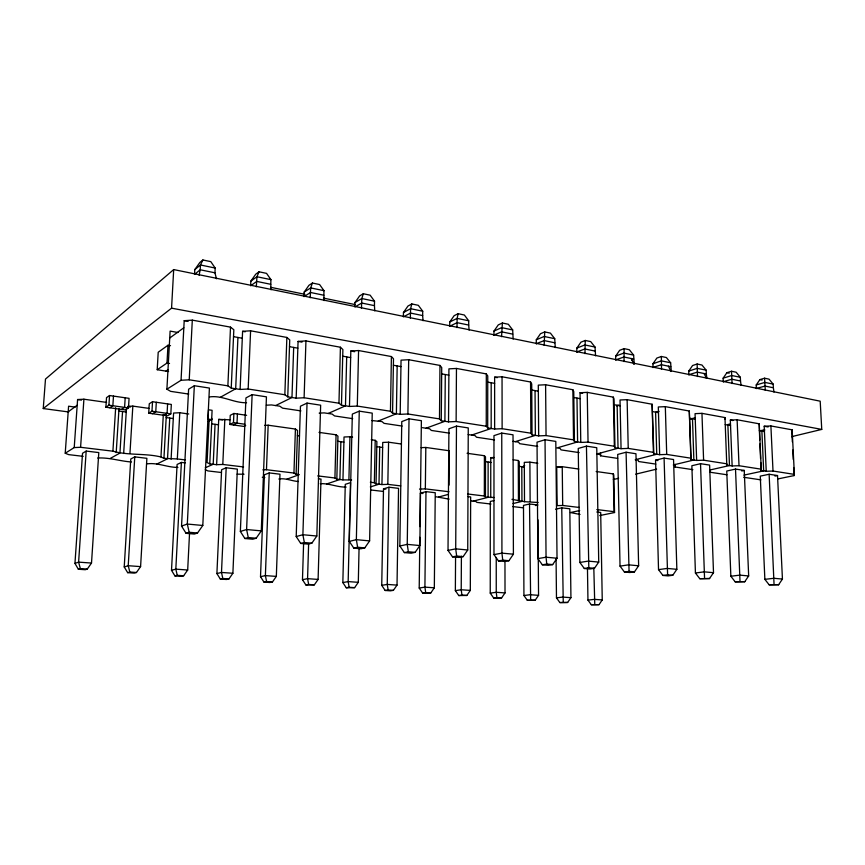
<?xml version="1.0" encoding="UTF-8"?>
<svg xmlns="http://www.w3.org/2000/svg" width="865" height="865" viewBox="0 0 865 865"><rect width="100%" height="100%" fill="white"/><g stroke="black" fill="none" stroke-linecap="round" stroke-linejoin="round"><path stroke-width="1.3" d="M494.153 497.537L485.449 497.007L485.503 456.904L484.4 455.725L467.068 453.282M486.249 426.218L486.314 373.907L456.461 368.447L448.924 368.868L448.524 421.861L456.125 421.514L486.249 426.218L487.698 427.948L494.639 429.029L502.122 428.705L530.883 433.192L532.04 434.846L538.679 435.884L546.053 435.571L573.538 439.863L574.425 441.442L580.772 442.426L588.038 442.123L614.345 446.243L614.983 447.746L621.059 448.686L628.228 448.405L653.41 452.341L653.832 453.79L659.649 454.687L666.71 454.417L690.854 458.19L691.07 459.575L696.649 460.45L703.602 460.191L726.773 463.802L726.795 465.132L732.147 465.965L739.013 465.716L761.254 469.198L761.092 470.463L766.239 471.263L773.007 471.036L794.384 474.377L794.059 475.599L777.721 478.961M487.698 427.948L487.752 375.929L486.314 373.907M488.13 462.051L488.098 497.321L473.198 501.138M504.965 560.488L505.019 592.914L501.614 597.877L493.645 597.975L490.239 593.12L490.293 501.484L493.85 500.597M490.736 497.645L490.758 457.639L494.142 457.509M491.19 382.741L491.169 428.489L471.63 435.084M485.449 497.007L484.335 496.002L484.4 455.725M467.738 549.978L468.257 427.926L456.471 426.11L448.924 428.781L448.016 550.41L452.514 556.855L458.969 557.428L463.143 556.627L467.738 549.978L455.704 548.864L448.016 550.41M468.689 325.056L468.711 320.785L464.354 315.011L458.136 313.703L454.136 315.682L449.735 322.007L449.703 326.256L457.109 322.667L468.689 325.056L469.122 330.084M455.574 556.855L455.358 590.622L458.774 595.563L466.83 595.455L470.311 590.406L470.657 496.964L468.106 496.651M544.161 345.34L544.723 331.922L550.41 333.122L554.735 338.68L555.265 347.6M456.125 421.514L456.461 368.447M456.471 426.11L455.704 548.864L456.666 556.054L463.143 556.627M461.402 556.227L461.218 589.757L461.942 595.12L466.83 595.455M449.043 485.135L449.292 450.773L425.818 447.454L421.19 447.648M419.828 537.295L419.211 588.038L422.639 593.066L430.781 592.947L434.327 587.811L435.246 492.736L425.98 491.623L420.368 493.223L419.957 526.612M439.485 418.909L439.971 365.43L408.691 359.71L401.046 360.154L400.192 414.346L407.902 413.978L439.485 418.909L441.258 420.725L448.524 421.861M441.258 420.725L441.723 367.56L439.971 365.43M445.28 374.534L444.902 421.298L426.013 428.218M448.989 491.742L425.342 488.887L425.818 447.454M425.98 491.623L424.91 587.13L425.71 592.601L430.781 592.947M419.86 545.545L421.385 420.704L409.026 418.801L401.771 421.612L399.846 546.01L404.355 552.594L411.124 553.2L415.146 552.367L419.86 545.545L407.242 544.377L399.846 546.01M422.661 315.574L422.715 311.216L418.336 305.323L411.827 303.95L407.977 306.026L403.458 312.503L403.382 316.85L410.529 313.076L422.661 315.574L423.05 320.71M407.902 413.978L408.691 359.71M409.026 418.801L407.242 544.377L408.345 551.762L415.146 552.367M671.305 371.204L670.635 362.792L666.385 357.537L661.368 356.477L661.52 369.214M397.165 365.927L396.386 413.751L378.254 421.017M397.024 585.118L398.549 488.357L388.947 487.211L383.498 488.866L381.735 585.356L385.163 590.471L390.407 590.838L393.402 590.352L397.024 585.118L387.25 584.416L381.735 585.356M501.549 336.68L502.392 323.013L508.328 324.267L512.675 329.933L513.15 339.037M387.834 484.357L388.58 442.199L382.73 442.447L381.952 484.562L387.834 484.357L400.744 485.914M388.947 487.211L387.25 584.416L388.136 589.984L393.402 590.352M390.45 411.253L391.402 356.553L358.575 350.541L350.822 351.006L349.471 406.453L357.299 406.074L390.45 411.253L392.559 413.156L400.192 414.346M392.559 413.156L393.489 358.78L391.402 356.553M381.952 484.562L376.059 483.859L376.881 441.626L375.205 440.317L371.215 439.755M379.713 447.064L379 484.216L370.317 486.919M369.614 540.906L372.231 413.135L359.267 411.135L352.336 414.086L349.298 541.393L353.817 548.14L360.932 548.767L364.771 547.891L369.614 540.906L356.358 539.673L349.298 541.393M374.437 305.648L374.523 301.193L370.134 295.181L363.311 293.743L359.624 295.917L354.985 302.545L354.877 306.978L361.721 303.031L374.437 305.648L374.783 310.892M376.059 483.859L374.361 482.735L375.205 440.317M357.299 406.074L358.575 350.541M359.267 411.135L356.358 539.673L357.634 547.253L364.771 547.891M354.607 587.659L349.146 587.27L348.163 581.594L350.52 482.616L345.276 484.346L342.843 582.577L346.281 587.778L354.607 587.659L358.305 582.329L359.051 548.583M348.909 479.664L349.947 436.749L344.032 437.009L342.951 479.88L351.59 479.989M342.951 479.88L336.831 479.145L337.956 436.155L336.063 434.792L319.012 432.381M338.961 403.209L340.421 347.233L305.94 340.918L298.068 341.416L296.176 398.17L304.112 397.759L338.961 403.209L341.459 405.209L349.471 406.453M341.459 405.209L342.886 349.568L340.421 347.233M340.864 441.701L339.902 479.513L326.754 483.946M346.692 356.899L345.47 405.836L328.181 413.47M456.98 327.619L457.142 318.374L458.136 313.703M336.831 479.145L334.917 477.977L336.063 434.792M316.828 536.019L320.645 405.188L307.032 403.09L300.458 406.204L296.208 536.538L300.728 543.447L308.2 544.107L311.843 543.177L316.828 536.019L302.891 534.732L296.208 536.538M323.856 295.235L323.997 290.683L319.596 284.542L312.438 283.039L308.935 285.32L304.177 292.1L304.026 296.641L310.524 292.489L323.856 295.235L324.17 300.598M303.593 543.674L302.469 579.691L305.907 584.989L314.33 584.859L318.104 579.42L320.991 479.091L318.407 478.788M308.632 543.717L307.572 578.663L308.664 584.459L314.33 584.859M286.693 479.242L299.29 474.625L296.111 474.247L297.549 430.478L295.419 429.051L268.161 425.212L264.539 425.375M304.112 397.759L305.94 340.918M307.032 403.09L302.891 534.732L304.339 542.517L311.843 543.177M293.678 347.416L291.97 397.511L275.632 405.555M296.111 474.247L293.949 473.036L295.419 429.051M276.335 576.404L279.979 474.204L269.231 472.917L264.409 474.777L260.516 576.685L263.955 582.091L269.826 582.491L272.475 581.94L276.335 576.404L265.382 575.614L260.516 576.685M284.844 394.743L286.866 337.437L250.59 330.798L242.6 331.317L240.113 389.455L248.169 389.012L284.844 394.743L287.753 396.862L296.176 398.17M287.753 396.862L289.732 339.891L286.866 337.437M293.949 473.036L266.474 469.717L268.161 425.212M269.231 472.917L265.382 575.614L266.582 581.529L272.475 581.94M410.334 318.125L410.594 308.697L411.827 303.95M261.295 530.883L266.442 396.84L252.126 394.635L245.952 397.911L240.362 531.445L244.881 538.517L252.753 539.209L256.17 538.235L261.295 530.883L246.612 529.531L240.362 531.445M270.767 284.304L270.94 279.644L266.55 273.372L259.035 271.794L255.737 274.194L250.839 281.147L250.645 285.785L256.754 281.417L270.767 284.304L271.026 289.786M252.126 394.635L246.612 529.531L248.266 537.533L256.17 538.235M232.89 573.268L237.356 469.111L226.176 467.781L221.613 469.717L216.899 573.571L220.326 579.063L226.446 579.496L228.955 578.923L232.89 573.268L221.494 572.446L216.899 573.571M248.169 389.012L250.59 330.798M226.176 467.781L221.494 572.446L222.813 578.49L228.955 578.923M240.113 389.455L231.236 388.071L233.831 329.727L230.512 327.132L192.311 320.137L184.202 320.688L181.044 380.265L166.902 389.185L170.632 391.358L188.786 394.083M245.692 425.515L243.833 426.413L229.831 424.466L230.241 415.341L233.885 413.459L246.612 415.297M229.831 424.466L233.485 422.639L233.885 413.459M237.929 337.447L235.68 388.763L220.424 397.24M237.41 413.967L237.021 423.136L233.345 424.953M209.125 419.579L207.07 462.548L209.763 463.867L216.628 464.689L218.726 419.384L229.993 419.817M216.628 464.689L222.792 464.451L224.846 419.093M231.236 388.071L227.873 385.844L230.512 327.132M211.655 419.579L212.098 410.313L208.487 409.794L208.043 419.082L211.655 419.579L208.108 421.45M209.763 463.867L211.914 418.433M215.071 424.315L213.201 464.278L205.275 467.781M202.799 525.477L209.406 388.061L194.333 385.736L188.613 389.196L181.542 526.071L186.062 533.316L194.355 534.051L197.512 533.013L202.799 525.477L187.316 524.049L181.542 526.071M216.434 278.779L214.953 272.81L215.18 268.042L210.79 261.63L202.886 259.976L199.826 262.506L194.787 269.621L194.538 274.378L200.204 269.772L200.453 264.971L202.886 259.976M634.229 363.668L633.613 355.093L629.331 349.73L624.098 348.638L624.043 361.592M194.333 385.736L187.316 524.049L189.186 532.278L197.512 533.013M185.261 462.894L181.391 462.429L177.098 464.462L171.508 570.316L174.935 575.928L181.293 576.371L183.65 575.766L187.683 570.003L189.511 533.716M361.462 308.189L361.819 298.544L363.311 293.743M83.213 456.342L68.746 454.644L65.221 453.238L74.217 447.573L80.586 447.292L112.904 451.184C128.28 455.606 145.179 453.098 160.955 456.98L163.939 458.353L177.325 458.958L179.769 412.735L188.743 414M181.391 462.429L175.822 569.148L177.26 575.322L183.65 575.766M181.044 380.265L189.23 379.811L192.311 320.137M169.745 418.055L167.518 458.785L156.922 464.008M170.827 413.859L171.335 404.442L152.521 401.728L149.267 403.75L148.715 413.189L167.475 415.795L170.827 413.859L151.97 411.221L148.715 413.189M171.097 459.218L173.584 413.038L179.769 412.735M160.955 456.98L163.323 414.432M167.983 345.254L158.208 352.239L157.203 369.723L166.988 363.062L167.983 345.254L170.513 345.676M166.902 389.185L170.113 331.111L177.995 332.506M173.692 269.577L45.488 379.065L43.25 408.55L171.562 308.167L173.692 269.577L820.193 401.187L821.75 429.408L791.605 436.663M163.939 458.353L166.372 414.249M167.605 403.901L167.086 413.34L163.755 415.276M140.595 566.607L146.877 458.32L134.767 456.871L130.777 458.98L124.225 566.932L127.652 572.652L134.28 573.117L136.465 572.489L140.595 566.607L128.225 565.71L124.225 566.932M151.97 411.221L152.521 401.728M156.305 402.268L155.765 411.751L152.5 413.708M129.966 453.249L132.832 406.107L148.856 408.367M134.767 456.871L128.225 565.71L129.815 572.024L136.465 572.489M122.538 411.535L119.943 453.065L110.136 458.515M125.187 397.781L124.592 407.393L121.489 409.404M123.663 453.509L126.441 408.68M128.485 407.934L129.069 398.343L109.541 395.521L106.525 397.63L105.898 407.231L125.349 409.934L128.485 407.934L108.914 405.188L105.898 407.231M310.189 297.755L310.665 287.904L312.438 283.039M113.477 396.094L112.85 405.739L109.812 407.783M112.904 451.184L115.672 407.675M116.202 452.611L118.981 408.767M91.506 563.061L98.805 452.579L86.186 451.076L82.532 453.271L74.952 563.407L78.358 569.246L85.278 569.721L87.279 569.073L91.506 563.061L78.607 562.131L74.952 563.407M108.914 405.188L109.541 395.521M80.586 447.292L83.916 399.208L106.59 402.409M86.186 451.076L78.607 562.131L80.337 568.586L87.279 569.073M74.217 447.573L77.591 399.543L83.916 399.208M65.221 453.238L68.594 406.204L75.19 407.112M256.332 286.802L256.937 276.735L259.035 271.794M595.585 355.807L595.012 347.06L590.709 341.61L585.259 340.453L584.956 353.644M732.147 465.965L730.32 420.076L737.121 419.774L759.221 423.818L759.73 439.971M199.101 275.254L200.204 269.772L214.953 272.81M791.843 431.267L792.145 429.84L770.899 425.958L764.195 426.24L766.239 471.263M773.97 392.083L773.364 387.779L765.082 386.071L756.432 388.417M741.089 385.401L740.505 381.011L731.887 379.238L723.335 381.681M706.9 378.448L706.327 373.983L697.352 372.134L688.918 374.675M670.753 366.652L661.411 364.727L653.107 367.398M633.699 359.029L623.968 357.018L615.815 359.808M595.077 351.071L584.924 348.984L576.933 351.893M554.779 342.778L544.182 340.594L536.376 343.643M512.686 334.117L501.614 331.836L494.034 335.025M778.63 584.686L782.436 579.074L777.527 475.545L769.136 474.258L760.27 476.128L764.865 579.345L769.158 584.816L778.63 584.686L769.158 584.816M709.527 578.534L713.506 572.695L709.614 465.089L700.52 463.694L691.87 465.727L695.428 573.008L699.785 578.696L709.527 578.534L699.785 578.696M744.776 581.669L748.668 575.949L744.246 470.419L735.51 469.079L726.751 471.036L730.849 576.241L735.174 581.821L744.776 581.669L735.174 581.821M672.786 575.268L676.852 569.311L673.554 459.531L664.082 458.082L655.562 460.202L658.524 569.635L662.904 575.441L668.083 575.895L672.786 575.268L667.607 574.814L662.904 575.441M556.076 558.909L556.476 597.856L559.86 602.559L567.645 602.462L570.932 597.672L569.808 508.793L561.742 507.831L555.568 509.204M723.281 381.887L723.129 378.178L726.881 372.707L731.52 371.247L736.147 372.22L740.343 377.291L740.505 381.011M594.46 568.305L598.731 562.088L596.753 447.713L586.438 446.124L578.242 448.448L579.864 562.455L584.297 568.489L589.93 568.986L594.46 568.305L588.816 567.808L584.297 568.489M587.454 567.905L587.951 600.115L591.314 604.732L599.023 604.646L602.245 599.932L600.688 512.48L596.785 512.015M756.378 388.612L756.215 384.979L759.892 379.605L764.574 378.2L769.028 379.14L773.191 384.125L773.364 387.779M634.467 571.862L638.63 565.775L635.959 453.747L626.087 452.222L617.707 454.449L620.032 566.121L624.443 572.035L629.839 572.511L634.467 571.862L629.06 571.387L624.443 572.035M653.043 367.603L652.945 363.754L656.859 358.067L661.368 356.477M552.659 564.596L557.028 558.228L555.806 441.41L545.037 439.744L537.035 442.177L537.879 558.617L542.344 564.791L548.237 565.31L552.659 564.596L546.756 564.067L542.344 564.791M688.864 374.891L688.735 371.107L692.573 365.527L697.136 364.014L701.958 365.019L706.186 370.188L706.327 373.983M535.446 505.549L537.879 504.987L529.531 503.981L523.487 505.409L523.931 595.531L527.326 600.31L535.197 600.213L538.549 595.336L537.987 519.822M615.75 360.024L615.664 356.099L619.675 350.293L624.098 348.638M508.934 560.704L513.41 554.195L513.021 434.814L501.754 433.084L493.969 435.636L493.98 554.606L498.456 560.909L504.619 561.461L508.934 560.704L502.749 560.152L498.456 560.909M536.311 343.87L536.289 339.794L540.484 333.728L544.723 331.922M576.869 352.12L576.814 348.119L580.923 342.183L585.259 340.453M493.958 335.263L493.958 331.09L498.262 324.905L502.392 323.013M194.787 269.621L200.453 264.971L215.18 268.042M68.194 411.805L77.19 405.263M169.735 338.02L183.834 327.781M250.839 281.147L256.937 276.735L270.94 279.644M165.983 371.117L168.178 369.647M304.177 292.1L310.665 287.904L323.997 290.683M354.985 302.545L361.819 298.544L374.523 301.193M403.458 312.503L410.594 308.697L422.715 311.216M449.735 322.007L457.142 318.374L468.711 320.785M493.958 331.09L501.614 327.63L512.675 329.933M536.289 339.794L544.15 336.474L554.735 338.68M576.814 348.119L584.87 344.951L595.012 347.06M615.664 356.099L623.881 353.071L633.613 355.093M652.945 363.754L661.303 360.856L670.635 362.792M78.358 569.246L80.337 568.586M186.062 533.316L189.186 532.278M688.735 371.107L697.222 368.328L706.186 370.188M515.226 441.658L535.359 435.365L535.046 390.58M723.129 378.178L731.736 375.507L740.343 377.291M756.215 384.979L764.909 382.406L773.191 384.125M127.652 572.652L129.815 572.024M244.881 538.517L248.266 537.533M438.512 497.061L448.189 494.423M171.508 570.316L175.822 569.148L187.683 570.003M174.935 575.928L177.26 575.322M300.728 543.447L304.339 542.517M513.053 503.538L521.952 501.397L521.79 466.7M673.294 464.959L693.86 460.007L692.476 418.736M613.371 479.534L618.616 478.28M635.645 474.182L656.621 469.133M220.326 579.063L222.813 578.49M353.817 548.14L357.634 547.253M709.927 469.998L729.476 465.554L727.876 425.072M741.738 470.971L744.246 470.419M579.68 510.555L570.435 512.545L580.015 514.448M743.889 475.134L763.676 470.863L761.881 431.148M263.955 582.091L266.582 581.529M404.355 552.594L408.345 551.762M774.986 476.074L777.527 475.545M599.705 515.583L614.55 512.534L613.793 474.939L613.307 473.923L596.169 471.501M302.469 579.691L307.572 578.663L318.104 579.42M305.907 584.989L308.664 584.459M452.514 556.855L456.666 556.054M342.843 582.577L348.163 581.594L358.305 582.329M493.98 554.606L501.927 553.135L513.41 554.195M346.281 587.778L349.146 587.27M537.879 558.617L546.053 557.211L557.028 558.228M385.163 590.471L388.136 589.984M419.211 588.038L424.91 587.13L434.327 587.811M579.864 562.455L588.232 561.115L598.731 562.088M422.639 593.066L425.71 592.601M455.358 590.622L461.218 589.757L470.311 590.406M620.032 566.121L628.585 564.845L638.63 565.775M458.774 595.563L461.942 595.12M490.239 593.12L496.25 592.287L505.019 592.914M658.524 569.635L667.229 568.424L676.852 569.311M493.645 597.975L501.614 597.877M523.931 595.531L530.083 594.72L538.549 595.336M695.428 573.008L704.272 571.841L713.506 572.695M527.326 600.31L535.197 600.213M556.476 597.856L562.747 597.088L570.932 597.672M730.849 576.241L739.802 575.128L748.668 575.949M559.86 602.559L567.645 602.462M587.951 600.115L594.331 599.359L602.245 599.932M764.865 579.345L773.916 578.285L782.436 579.074M591.314 604.732L599.023 604.646M494.639 429.029L494.629 377.183L502.046 376.783L530.559 381.995L531.716 383.93L532.04 434.846M209.546 396.927C222.521 395.078 233.55 403.036 246.568 402.744M127.825 406.366L132.832 406.107M574.425 441.442L573.755 391.586L572.868 389.737L545.599 384.752L538.289 385.13L538.679 435.884M266.355 405.198L271.491 404.939L279.763 406.182L282.596 408.15L300.923 410.897M580.772 442.426L580.047 392.732L587.249 392.364L613.35 397.143L613.988 398.906L614.983 447.746M319.174 413.124L324.234 412.886L332.106 414.065L334.56 415.935L352.725 418.66M653.832 453.79L652.124 404.236L627.125 399.662L620.021 399.998L621.059 448.686M691.07 459.575L689.297 411.026L665.326 406.647L658.319 406.972L659.649 454.687M371.993 420.563L381.995 421.579L384.092 423.363L402.139 426.067M726.795 465.132L724.967 417.557L701.958 413.351L695.06 413.654L696.649 460.45M147.31 463.835C157.83 462.461 167.41 467.5 177.909 467.414M262.819 469.857L266.474 469.717M537.814 463.262L529.888 462.148L524.298 462.353L524.504 501.7L538.106 502.489M237.086 474.15L244.017 474.225M579.399 507.474L562.693 505.463L557.125 505.625L556.714 466.916L562.239 466.711L578.858 469.057M278.854 479.037C285.71 477.848 291.775 481.135 298.436 481.513M320.245 483.708C329.132 483.157 337.145 487.309 346.151 487.092M419.525 489.082L425.342 488.887M435.798 496.737L449.119 499.137M470.571 500.824L475.804 501.44L476.929 502.392L490.985 504.036M97.691 458.028C109.25 457.315 120.019 461.207 131.502 461.986M221.213 472.485L207.881 470.917L205.254 469.673M262.268 477.285L264.831 477.577M371.29 490.033L383.357 491.45M512.815 506.587L523.314 507.82M383.498 488.866L385.887 489.147M420.368 493.223L423.007 493.537M177.325 458.958L185.088 459.899M222.792 464.451L243.573 466.949M317.736 475.901L334.917 477.977M370.339 482.248L374.361 482.735M467.857 494.012L484.335 496.002M511.972 499.343L524.504 501.7M596.818 509.582L614.053 511.658L614.55 512.534M43.25 408.55L68.692 411.978M118.829 411.016L126.236 412.043M166.188 417.568L173.292 418.541M211.655 423.85L218.477 424.791M297.376 435.69L299.485 435.982M337.826 441.28L343.902 442.123M376.783 446.664L382.633 447.475M485.492 461.683L490.747 462.418M519.238 466.354L524.32 467.057M349.947 436.749L352.596 437.128M388.58 442.199L401.392 444.015M513.14 459.78L518.286 460.504L519.227 461.64L519.389 501.084M77.591 399.543L81.494 400.095M127.912 406.615L130.572 406.993M218.726 419.384L222.673 419.947M490.758 457.639L493.342 458.007M556.714 466.916L560.704 467.478M233.485 422.639L244.914 424.239M449.346 433.149L431.354 430.446L429.591 428.748L422.423 427.678M494.499 439.917L476.507 437.225L475.047 435.603L468.192 434.565M537.727 446.405L519.692 443.691L518.503 442.145L513.042 441.323M579.172 452.611L561.028 449.897L560.087 448.416L556.963 447.94L577.604 441.929L576.987 398.084M617.134 405.263L618.032 448.221L596.926 453.963L599.921 454.417L600.624 455.833L617.632 458.385M655.832 464.105L638.608 461.521L638.121 460.169L635.245 459.737L656.74 454.244L655.594 412.14M674.776 465.684L675.057 466.992L692.876 469.663M726.914 474.766L710.079 472.236L709.97 470.993M743.738 477.285L760.951 479.87M655.562 460.202L657.919 460.569M189.23 379.811L227.873 385.844M157.203 369.723L168.567 371.528M166.988 363.062L169.529 363.473M233.528 336.658L242.308 338.237M289.494 346.67L297.841 348.163M342.713 356.185L350.66 357.613M393.38 365.246L400.938 366.598M441.669 373.885L448.881 375.172M487.741 382.125L494.629 383.357M531.748 389.996L538.333 391.175M573.83 397.522L580.134 398.646M614.107 404.723L620.14 405.804M652.697 411.621L658.481 412.659M689.697 418.238L695.244 419.233M725.205 424.596L730.536 425.548M759.319 430.694L764.433 431.603M184.202 320.688L188.127 321.402M242.6 331.317L245.217 331.792M298.068 341.416L302.026 342.129M350.822 351.006L354.693 351.72M494.629 377.183L497.278 377.67M580.047 392.732L582.653 393.207M730.32 420.076L732.936 420.552M764.195 426.24L768.142 426.953M171.562 308.167L821.75 429.408M270.734 287.321L304.999 294.327M323.445 298.101L355.072 304.567M726.881 372.707L729.195 373.183M759.892 379.605L762.108 380.07M634.045 364.197L631.277 358.532L633.894 363.949M704.088 373.518L706.435 378.373M668.429 366.176L670.991 371.485M496.888 597.542L496.25 592.287L496.24 557.514M502.749 560.152L501.927 553.135L501.754 433.084M530.645 599.888L529.531 503.981M546.756 564.067L546.053 557.211L545.037 439.744M563.245 602.159L561.742 507.831M594.763 604.354L593.823 568.294M588.816 567.808L586.438 446.124M764.574 378.2L765.287 390.32M629.06 571.387L626.087 452.222M667.607 574.814L664.082 458.082M731.52 371.247L732.06 383.563M792.145 429.84L794.384 474.377M791.908 432.597L792.372 441.939M792.783 450.016L793.248 459.445M793.659 467.522L794.059 475.599M770.899 425.958L773.007 471.036M769.136 474.258L774.045 584.275M704.553 578.09L700.52 463.694M759.221 423.818L761.254 469.198M759.913 443.95L760.562 458.536M760.735 462.516L761.092 470.463M737.121 419.774L739.013 465.716M735.51 469.079L740.008 581.248M701.958 413.351L703.602 460.191M697.504 376.535L697.136 364.014M689.297 411.026L690.854 458.19M674.981 464.31L675.057 466.992M665.326 406.647L666.71 454.417M652.124 404.236L653.41 452.341M627.125 399.662L628.228 448.405M613.35 397.143L614.345 446.243M724.967 417.557L725 419.103M613.307 473.923L614.053 511.658M600.58 453.195L600.624 455.833M587.249 392.364L588.038 442.123M572.868 389.737L573.538 439.863M562.239 466.711L562.693 505.463M545.599 384.752L546.053 435.571M530.559 381.995L530.883 433.192M529.888 462.148L530.126 501.527M518.286 460.504L518.449 500.121M502.046 376.783L502.122 428.705M491.05 462.516A7.201 1.46 0 0 1 490.358 461.769M617.005 406.182A8.888 2.163 -1.7 0 1 618.962 405.112M656.676 411.87A8.758 2.065 -2 0 1 659.087 411.34M690.757 419.33A8.628 1.968 -2.3 0 1 695.298 417.849M727.649 424.574A8.509 1.881 -2.6 0 1 730.082 424.099M761.07 430.565A8.401 1.795 -2.8 0 1 764.887 429.937M523.974 467.068A7.093 1.406 -0.3 0 1 524.687 465.662"/></g></svg>
